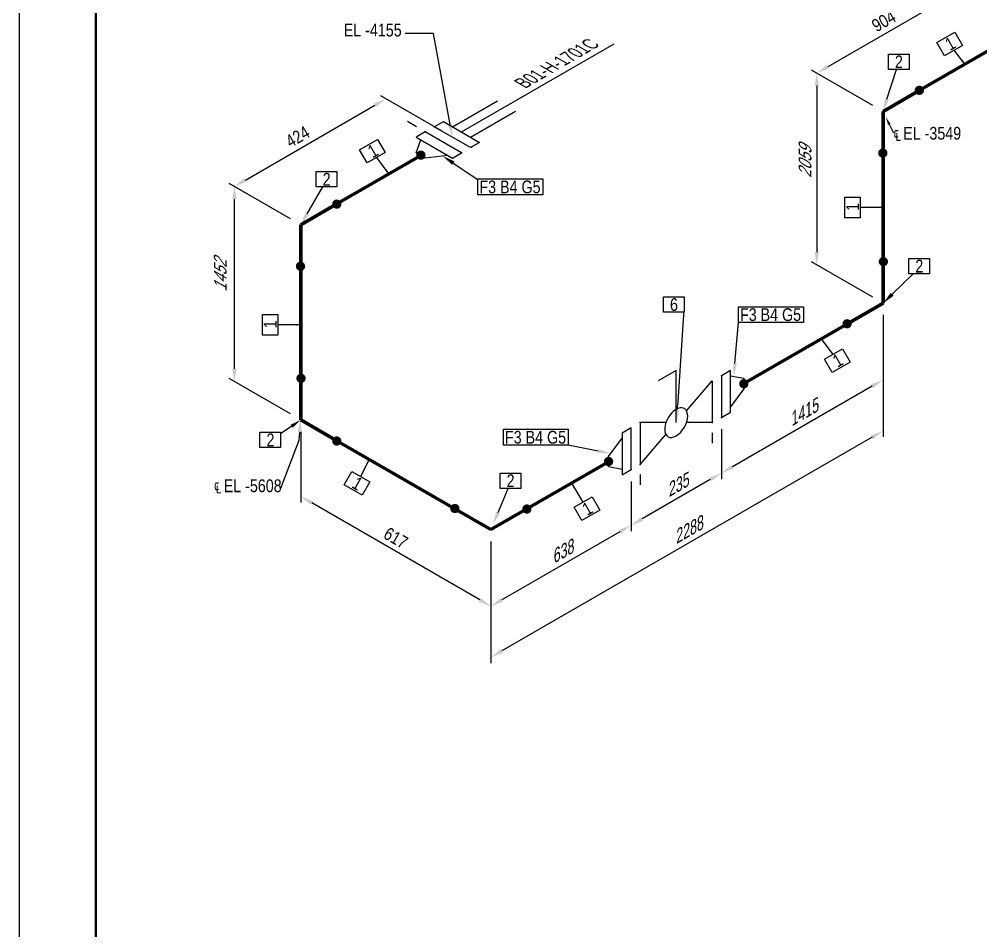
# Model space of a CAD drawing. Header units: millimetres. Extents: x 0 to 594, y 0 to 420.
# Drawn here: x 0 to 188.2, y 143.4 to 321.8 of the extents above; entities that cross this region are included whole.
import ezdxf
from ezdxf import colors
from ezdxf.entities.mleader import LeaderData, LeaderLine
from ezdxf.enums import TextEntityAlignment as Align
from ezdxf.math import Vec2, Vec3

# ---------------------------------------------------------------- set-up
doc = ezdxf.new("R2010")
doc.units = ezdxf.units.MM
doc.header["$LTSCALE"] = 0.25
doc.linetypes.add('DASHED2', pattern=[9.524999999999999, 6.35, -3.175])
for name, color, linetype in [('기기', 6, 'Continuous'), ('밸브', 4, 'Continuous'), ('연속', 7, 'DASHED2'), ('용접', 1, 'Continuous'), ('주석', 7, 'Continuous'), ('치수', 1, 'Continuous')]:
    doc.layers.add(name, color=color, linetype=linetype)
doc.layers.add('파이프', color=3, linetype='Continuous', lineweight=70)
doc.styles.add('AdskIsoAnnotation', font='arial.ttf', dxfattribs={"width": 0.8, "height": 1})
doc.styles.add('AdskIsoMetric', font='arial.ttf', dxfattribs={"width": 0.8, "height": 2.5})
doc.styles.add('AdskIsoMetric-30', font='arial.ttf', dxfattribs={"width": 0.8, "height": 2.5})
doc.styles.add('AdskIsoMetric30', font='arial.ttf', dxfattribs={"width": 0.8, "oblique": 30, "height": 2.5})
doc.styles.get("Standard").update_dxf_attribs({"font": 'arial.ttf'})
doc.dimstyles.new('AdskIsoMetric', dxfattribs={"dimtxt": 2.5, "dimasz": 2.5, "dimexe": 1, "dimexo": 2, "dimgap": 0.8, "dimtad": 1, "dimdec": 0, "dimrnd": 1, "dimzin": 0, "dimdsep": 46, "dimtxsty": 'AdskIsoMetric', "dimcen": 0, "dimclrt": 7, "dimadec": 0, "dimazin": 0, "dimtfac": 1, "dimtdec": 0, "dimtmove": 1, "dimatfit": 3, "dimfxl": 0, "dimfrac": 2, "dimtolj": 1, "dimtzin": 0, "dimarcsym": 0})

# ---------------------------------------------------------------- blocks, each defined once
blk = doc.blocks.new('끝 장비-2-IsoRight')
at = {"color": 0, "linetype": 'ByBlock', "lineweight": -2, "extrusion": (-0.7071067811865476, -0.408248290463863, 0.5773502691896257)}
for p, q in [((-0.08838834764831839, 0.1530931089239486), (-0.5303300858899107, 0.4082482904638631)), ((-0.08838834764831846, -0.05103103630798286), (-0.5303300858899107, 0.2041241452319316)), ((-0.08838834764831846, -0.1530931089239486), (-0.08838834764831842, 0.2551551815399143)), ((-0.08838834764831842, 0.2551551815399143), (2.081668171172169e-17, 0.2041241452319315)), ((2.081668171172169e-17, 0.2041241452319315), (-2.081668171172169e-17, -0.2041241452319315)), ((-2.081668171172169e-17, -0.2041241452319315), (-0.08838834764831846, -0.1530931089239486))]:
    blk.add_line(p, q, dxfattribs=at)
blk = doc.blocks.new('플랜지WN-2-IsoRight')
at = {"color": 0, "linetype": 'ByBlock', "lineweight": -2, "extrusion": (-0.7071067811865476, -0.408248290463863, 0.5773502691896257)}
for p, q in [((0.1104854345603982, 0.1403353498469528), (0.02209708691207962, 0.1913663861549358)), ((0.02209708691207962, 0.1913663861549358), (0.02209708691207957, -0.2168819043089272)), ((-0.1104854345603981, 0.1148198316929615), (0.02209708691207961, 0.1403353498469529)), ((-0.1104854345603981, 0.01275775907699575), (-0.1104854345603981, 0.1148198316929615)), ((0.110485434560398, -0.2679129406169101), (0.1104854345603982, 0.1403353498469528)), ((0.02209708691207957, -0.1658508680009443), (-0.1104854345603981, 0.01275775907699575)), ((0.02209708691207957, -0.2168819043089272), (0.110485434560398, -0.2679129406169101))]:
    blk.add_line(p, q, dxfattribs=at)
blk = doc.blocks.new('개스킷-2-IsoRight')
at = {"color": 0, "linetype": 'ByBlock', "lineweight": -2, "extrusion": (-1, 0, 0)}
for p in [(-0.05293575327064105, 0.2346866166324917), (0.04419417382415927, 0.17860862707794), (-0.04419417382415924, -0.17860862707794), (0.0441941738241592, -0.2296396633859229)]:
    blk.add_point(p, dxfattribs=at)
blk = doc.blocks.new('플랜지WN-1-IsoLeft')
at = {"color": 0, "linetype": 'ByBlock', "lineweight": -2, "extrusion": (0, 0.816496580927726, 0.5773502691896257)}
for p, q in [((0.1988737822087165, 0.08930431353897009), (-0.1546796083845573, -0.1148198316929615)), ((-0.1546796083845574, 0.03827327723098715), (-0.06629126073623892, 0.08930431353897006)), ((-0.1104854345603981, -0.08930431353897006), (-0.1546796083845574, 0.03827327723098715)), ((-0.06629126073623892, 0.08930431353897006), (0.1546796083845573, 0.06378879538497864)), ((-0.06629126073623881, -0.1658508680009444), (0.2872621298570351, 0.03827327723098715)), ((0.2872621298570351, 0.03827327723098715), (0.1988737822087165, 0.08930431353897009)), ((-0.1546796083845573, -0.1148198316929615), (-0.06629126073623881, -0.1658508680009444))]:
    blk.add_line(p, q, dxfattribs=at)
blk = doc.blocks.new('개스킷-1-IsoLeft')
at = {"color": 0, "linetype": 'ByBlock', "lineweight": -2}
for p in [(0.1238409420259958, 0.132624544016526), (0.2209708691207962, 0.07654655446197435), (-0.2209708691207961, -0.07654655446197436), (-0.1325825214724777, -0.1275775907699572)]:
    blk.add_point(p, dxfattribs=at)
blk = doc.blocks.new('볼 밸브-1-IsoLeft')
at = {"color": 0, "linetype": 'ByBlock', "lineweight": -2, "extrusion": (0, 0.816496580927726, 0.5773502691896257)}
for p, q in [((-0.5303300858810719, 0.1020620726129034), (-0.1767766952913329, 0.3061862178427942)), ((-0.1767766952913329, 0.3061862178427942), (-0.05025825371509063, 0.08718639772095713)), ((-0.1510584058491899, 0.02893471923406927), (-0.5303300858810719, 0.1020620726129034)), ((0.05025842006982772, -0.08718636576149677), (0.1767766952984044, -0.3061862178468769)), ((0.1125395395231741, -0.06497473343818108), (0.1125395395231741, -0.06497473343818108)), ((0.5303300858881435, -0.1020620726169861), (0.1509640131385629, -0.0290984687404005)), ((0.1767766952984044, -0.3061862178468769), (0.5303300858881435, -0.1020620726169861))]:
    blk.add_line(p, q, dxfattribs=at)
at = {"linetype": 'ByBlock'}
for centre, start_param, end_param in [((3.535680026323355e-12, -2.041429375449711e-12), 2.356194490192173, 5.497787143781965), ((3.535705015120946e-12, -2.041414948160695e-12), -0.7853981633976208, 2.356194490192173)]:
    blk.add_ellipse(centre, major_axis=(-0.1591549430918954, -9.505841766768172e-15), ratio=0.5773502691896257, start_param=start_param, end_param=end_param, dxfattribs=at)
blk = doc.blocks.new('Operator_Lever-1-IsoLeft')
at = {"color": 0, "linetype": 'ByBlock', "lineweight": -2, "extrusion": (0, 0.816496580927726, 0.5773502691896257)}
for p, q in [((0, 0), (-0.4419417382415922, -0.2551551815399145)), ((-0.4419417382415922, -0.2551551815399145), (-0.2651650429449552, -0.3572172541558802))]:
    blk.add_line(p, q, dxfattribs=at)
blk = doc.blocks.new('*D30')
at = {"layer": 'Defpoints', "color": 0}
for p in [(71.79270569284087, 306.2376616988927), (84.78308674966597, 298.7376616989941), (55.10595154343137, 281.6035596984476)]:
    blk.add_point(p, dxfattribs=at)
at = {"layer": '치수', "color": 0, "lineweight": -2}
for p, q in [((82.78308674966111, 299.8923622373553), (70.79270569283844, 306.8150119680733)), ((44.28063399605314, 290.3535596983709), (69.627642183394, 304.9876616988681)), ((53.10595154342649, 282.7582602368088), (41.11557048660381, 289.6809099675269))]:
    blk.add_line(p, q, dxfattribs=at)
at = {"layer": '치수', "color": 0}
for points in [[(69.41930885005657, 305.3485056171092), (69.83597551673144, 304.6268177806269), (71.79270569284087, 306.2376616988927)], [(44.0723006627157, 290.714403616612), (44.48896732939058, 289.9927157801297), (42.11557048660627, 289.1035596983463)]]:
    blk.add_solid(points, dxfattribs=at)
at = {"layer": '치수', "color": 7, "insert": (54.48918463152442, 298.8397522412256), "char_height": 2.5, "attachment_point": 5, "rotation": 30.00000000065157, "style": 'AdskIsoMetric-30'}
blk.add_mtext('\\A1;424', dxfattribs=at)
blk = doc.blocks.new('개스킷 해치 표식-2-IsoRight')
at = {"linetype": 'ByBlock', "lineweight": -2, "extrusion": (-0.7071067811865476, -0.408248290463863, 0.5773502691896257)}
blk.add_line((0, 0), (-2.081668171172169e-17, -0.1020620726159658), dxfattribs=at)
blk = doc.blocks.new('*D31')
at = {"layer": 'Defpoints', "color": 0}
for p in [(42.11557048706554, 289.1035596982894), (55.10595154343139, 281.6035596984477), (55.10595154389058, 243.401504273696)]:
    blk.add_point(p, dxfattribs=at)
at = {"layer": '치수', "color": 0, "lineweight": -2}
for p, q in [((53.10595154343139, 282.7582602368382), (41.11557048706554, 289.6809099674846)), ((42.11557048706555, 253.4015042738028), (42.11557048706554, 286.6035596982894)), ((53.10595154389058, 244.5562048120865), (41.11557048706555, 251.4788545429981))]:
    blk.add_line(p, q, dxfattribs=at)
at = {"layer": '치수', "color": 0}
for points in [[(41.69890382039888, 286.6035596982894), (42.5322371537322, 286.6035596982894), (42.11557048706554, 289.1035596982894)], [(41.69890382039888, 253.4015042738028), (42.53223715373221, 253.4015042738028), (42.11557048706555, 250.9015042738028)]]:
    blk.add_solid(points, dxfattribs=at)
at = {"layer": '치수', "color": 7, "insert": (39.36593983017697, 271.5900319857358), "char_height": 2.5, "attachment_point": 5, "rotation": 90, "style": 'AdskIsoMetric30'}
blk.add_mtext('\\A1;1452', dxfattribs=at)
blk = doc.blocks.new('*D32')
at = {"layer": 'Defpoints', "color": 0}
for p in [(55.10595154389054, 243.4015042736959), (55.10595154421083, 228.401504273696), (92.31456835388008, 221.9190993429001)]:
    blk.add_point(p, dxfattribs=at)
at = {"layer": '치수', "color": 0, "lineweight": -2}
for p, q in [((55.10595154393984, 241.0921031969257), (55.10595154423548, 227.2468037353109)), ((90.14950484472352, 208.1690993428729), (57.27101505368768, 227.1515042737233)), ((92.31456835392939, 219.60969826613), (92.31456835422503, 205.7643988045151))]:
    blk.add_line(p, q, dxfattribs=at)
at = {"layer": '치수', "color": 0}
for points in [[(57.47934838701646, 227.5123481919694), (57.0626817203589, 226.7906603554771), (55.10595154421083, 228.401504273696)], [(90.3578381780523, 208.529943261119), (89.94117151139474, 207.8082554246268), (92.31456835420038, 206.9190993429002)]]:
    blk.add_solid(points, dxfattribs=at)
at = {"layer": '치수', "color": 7, "insert": (73.71025994914972, 220.2771990763841), "char_height": 2.5, "attachment_point": 5, "rotation": 330.00000000072214, "style": 'AdskIsoMetric-30'}
blk.add_mtext('\\A1;617', dxfattribs=at)
blk = doc.blocks.new('*D33')
at = {"layer": 'Defpoints', "color": 0}
for p in [(169.0844736841284, 266.2422248528821), (137.4293338112736, 243.8836384210027), (137.4293338115067, 232.9661213252197)]:
    blk.add_point(p, dxfattribs=at)
at = {"layer": '치수', "color": 0, "lineweight": -2}
for p, q in [((169.0844736841777, 263.9328237761273), (169.0844736844733, 250.0875243145047)), ((166.9194101750108, 249.9922248528419), (139.5943973209446, 234.2161213252599)), ((137.4293338113229, 241.5742373442479), (137.4293338115313, 231.8114207868422))]:
    blk.add_line(p, q, dxfattribs=at)
at = {"layer": '치수', "color": 0}
for points in [[(166.7110768416707, 250.3530687710816), (167.1277435083508, 249.6313809346022), (169.0844736844487, 251.2422248528821)], [(139.3860639876045, 234.5769652434995), (139.8027306542846, 233.8552774070203), (137.4293338115067, 232.9661213252197)]]:
    blk.add_solid(points, dxfattribs=at)
at = {"layer": '치수', "color": 7, "insert": (153.2569037479218, 244.7210703571316), "char_height": 2.5, "attachment_point": 5, "rotation": 30.00000000106451, "style": 'AdskIsoMetric30'}
blk.add_mtext('\\A1;1415', dxfattribs=at)
blk = doc.blocks.new('*D34')
at = {"layer": 'Defpoints', "color": 0}
for p in [(137.4293338112736, 243.8836384209774), (119.7516642818247, 233.6774311593014), (119.7516642821424, 222.7599140633594)]:
    blk.add_point(p, dxfattribs=at)
at = {"layer": '치수', "color": 0, "lineweight": -2}
for p, q in [((137.4293338113408, 241.574237344233), (137.4293338116249, 231.8114207868963)), ((135.2642703021534, 231.7161213252284), (121.9167277915803, 224.0099140633995)), ((119.7516642818919, 231.368030082557), (119.751664282176, 221.6052135249872))]:
    blk.add_line(p, q, dxfattribs=at)
at = {"layer": '치수', "color": 0}
for points in [[(135.0559369688133, 232.0769652434681), (135.4726036354934, 231.3552774069888), (137.4293338115913, 232.9661213252685)], [(121.7083944582403, 224.3707579816391), (122.1250611249203, 223.6490701451598), (119.7516642821424, 222.7599140633594)]]:
    blk.add_solid(points, dxfattribs=at)
at = {"layer": '치수', "color": 7, "insert": (128.5904990467907, 230.4799149623944), "char_height": 2.5, "attachment_point": 5, "rotation": 30.000000001061355, "style": 'AdskIsoMetric30'}
blk.add_mtext('\\A1;235', dxfattribs=at)
blk = doc.blocks.new('개스킷 해치 표식-1-IsoLeft')
at = {"linetype": 'ByBlock', "lineweight": -2, "extrusion": (0, 0.816496580927726, 0.5773502691896257)}
blk.add_line((0, 0), (-0.08838834764831846, -0.05103103630798289), dxfattribs=at)
blk = doc.blocks.new('*D35')
at = {"layer": 'Defpoints', "color": 0}
for p in [(119.7516642818247, 233.6774311592761), (92.3145683538801, 221.9190993429002), (92.314568354389, 206.9190993430091)]:
    blk.add_point(p, dxfattribs=at)
at = {"layer": '치수', "color": 0, "lineweight": -2}
for p, q in [((119.7516642819031, 231.368030082538), (119.7516642822343, 221.6052135250208)), ((117.5866007727573, 221.5099140633495), (94.47963186382685, 208.1690993430494)), ((92.31456835395846, 219.6096982661622), (92.3145683544282, 205.7643988046401))]:
    blk.add_line(p, q, dxfattribs=at)
at = {"layer": '치수', "color": 0}
for points in [[(117.3782674394172, 221.8707579815892), (117.7949341060973, 221.1490701451099), (119.7516642821951, 222.7599140633898)], [(94.27129853048682, 208.529943261289), (94.68796519716689, 207.8082554248098), (92.314568354389, 206.9190993430091)]]:
    blk.add_solid(points, dxfattribs=at)
at = {"layer": '치수', "color": 7, "insert": (106.0331163182032, 217.4573885385933), "char_height": 2.5, "attachment_point": 5, "rotation": 30.000000001065324, "style": 'AdskIsoMetric30'}
blk.add_mtext('\\A1;638', dxfattribs=at)
blk = doc.blocks.new('*D36')
at = {"layer": 'Defpoints', "color": 0}
for p in [(169.0844736841284, 266.2422248528821), (92.31456835388006, 221.9190993429002), (92.31456835441386, 196.9190993428992)]:
    blk.add_point(p, dxfattribs=at)
at = {"layer": '치수', "color": 0, "lineweight": -2}
for p, q in [((169.0844736841777, 263.9328237761273), (169.0844736846869, 240.0875243145039)), ((166.9194101752243, 239.992224852841), (94.47963186385175, 198.1690993429394)), ((92.3145683539294, 219.6096982661454), (92.3145683544385, 195.7643988045218))]:
    blk.add_line(p, q, dxfattribs=at)
at = {"layer": '치수', "color": 0}
for points in [[(166.7110768418843, 240.3530687710807), (167.1277435085644, 239.6313809346014), (169.0844736846622, 241.2422248528812)], [(94.27129853051173, 198.5299432611791), (94.6879651971918, 197.8082554246998), (92.31456835441386, 196.9190993428992)]]:
    blk.add_solid(points, dxfattribs=at)
at = {"layer": '치수', "color": 7, "insert": (130.6995210194821, 221.6985439332841), "char_height": 2.5, "attachment_point": 5, "rotation": 30.0000000010641, "style": 'AdskIsoMetric30'}
blk.add_mtext('\\A1;2288', dxfattribs=at)
blk = doc.blocks.new('*D37')
at = {"layer": 'Defpoints', "color": 0}
for p in [(169.084473684059, 303.7655723258273), (156.0940926272971, 273.7422248529636), (169.0844736841285, 266.2422248528823)]:
    blk.add_point(p, dxfattribs=at)
at = {"layer": '치수', "color": 0, "lineweight": -2}
for p, q in [((167.084473684059, 304.9202728642133), (155.0940926272971, 311.8429225950616)), ((156.0940926272971, 308.7655723258686), (156.0940926272971, 276.2422248529636)), ((167.0844736841285, 267.3969253912683), (155.0940926272971, 274.3195751221567))]:
    blk.add_line(p, q, dxfattribs=at)
at = {"layer": '치수', "color": 0}
for points in [[(155.6774259606304, 308.7655723258686), (156.5107592939638, 308.7655723258686), (156.0940926272971, 311.2655723258686)], [(155.6774259606304, 276.2422248529636), (156.5107592939638, 276.2422248529636), (156.0940926272971, 273.7422248529636)]]:
    blk.add_solid(points, dxfattribs=at)
at = {"layer": '치수', "color": 7, "insert": (153.8277931140322, 293.8123472234337), "char_height": 2.5, "attachment_point": 5, "rotation": 90, "style": 'AdskIsoMetric30'}
blk.add_mtext('\\A1;2059', dxfattribs=at)
blk = doc.blocks.new('*D38')
at = {"layer": 'Defpoints', "color": 0}
for p in [(199.8702802841906, 321.5397660537012), (156.0940926272969, 311.2655723258364), (169.0844736840589, 303.7655723258272)]:
    blk.add_point(p, dxfattribs=at)
at = {"layer": '치수', "color": 0, "lineweight": -2}
for p, q in [((197.8702802841941, 322.6944665920802), (185.8798992274303, 329.6171163229)), ((184.7148357179695, 327.7897660537068), (158.259156136756, 312.51557232584)), ((167.0844736840624, 304.9202728642063), (155.0940926272987, 311.8429225950259))]:
    blk.add_line(p, q, dxfattribs=at)
at = {"layer": '치수', "color": 0}
for points in [[(184.5065023846356, 328.15060997195), (184.9231690513034, 327.4289221354637), (186.8798992274285, 329.0397660537104)], [(158.050822803422, 312.8764162440832), (158.4674894700899, 312.1547284075968), (156.0940926272969, 311.2655723258364)]]:
    blk.add_solid(points, dxfattribs=at)
at = {"layer": '치수', "color": 7, "insert": (169.220696414107, 321.4611178238181), "char_height": 2.5, "attachment_point": 5, "rotation": 30.00000000009533, "style": 'AdskIsoMetric-30'}
blk.add_mtext('\\A1;904', dxfattribs=at)
blk = doc.blocks.new('엘보우-1-Iso2DSkew90')
at = {"color": 0, "linetype": 'ByBlock', "lineweight": -2, "extrusion": (1.311944136997119e-11, -0.8164965809284687, -0.5773502691885756)}
for p, q in [((-7.071067040381221e-05, 4.082482458942674e-05), (-7.071067811878334, 4.082482904548035)), ((7.071067811865476, 4.08248290470695), (7.071067040211358e-05, 4.082482459192236e-05)), ((-7.071067040564627e-05, 4.082482459040746e-05), (-7.071067040564627e-05, 4.082482459040746e-05))]:
    blk.add_line(p, q, dxfattribs=at)
blk = doc.blocks.new('엘보우-2-Iso2DSkew90')
at = {"color": 0, "linetype": 'ByBlock', "lineweight": -2, "extrusion": (0.7071067811834606, 0.4082482904714375, -0.5773502691880504)}
for p, q in [((-1.840141808460288e-15, 8.164965512411863e-05), (-2.700684120782171e-11, 8.16496580923493)), ((-1.875459694229004e-15, 8.164965512572537e-05), (-1.875459694229004e-15, 8.164965512572537e-05)), ((7.071067811896345, -4.082482904620807), (7.071067554761525e-05, -4.08248275616395e-05))]:
    blk.add_line(p, q, dxfattribs=at)
blk = doc.blocks.new('엘보우-1-Iso2DSkew0')
at = {"color": 0, "linetype": 'ByBlock', "lineweight": -2, "extrusion": (-0.7071067811891201, 0.4082482904564371, -0.5773502691917262)}
for p, q in [((7.07106845507445e-05, 4.082483276282245e-05), (7.071067811839752, 4.082482904729221)), ((7.071068455251087e-05, 4.082483276386102e-05), (7.071068455251087e-05, 4.082483276386102e-05)), ((9.903811104550186e-11, -8.164965809279488), (9.903814151158291e-16, -8.164966552022941e-05))]:
    blk.add_line(p, q, dxfattribs=at)
blk = doc.blocks.new('엘보우-1-Iso2DSkew180')
at = {"color": 0, "linetype": 'ByBlock', "lineweight": -2, "extrusion": (-0.7071067811888627, 0.4082482904613382, -0.5773502691885755)}
for p, q in [((-1.672395555374351e-11, 8.164965809279487), (-1.672415732376781e-16, 8.164965215579863e-05)), ((-7.071067297683369e-05, -4.082482608033977e-05), (-7.071067811842325, -4.082482904702493)), ((-7.07106729787963e-05, -4.08248260814955e-05), (-7.07106729787963e-05, -4.08248260814955e-05))]:
    blk.add_line(p, q, dxfattribs=at)
blk = doc.blocks.new('엘보우-3-Iso2DSkew90')
at = {"color": 0, "linetype": 'ByBlock', "lineweight": -2, "extrusion": (0.707106781187062, -0.4082482904626749, 0.5773502691898358)}
for p, q in [((7.071067811860331, 4.0824829046416), (7.07106781198516e-05, 4.082482904713669e-05)), ((-1.505723036488923e-15, -8.164965809517244e-05), (6.435296739937257e-12, -8.164965809282457)), ((-1.492929450853595e-15, -8.164965809697804e-05), (-1.492929450853595e-15, -8.164965809697804e-05))]:
    blk.add_line(p, q, dxfattribs=at)
blk = doc.blocks.new('Buttweld')
at = {"lineweight": -2}
blk.add_hatch(color=0, dxfattribs=at).paths.add_polyline_path([(0.04399514976077742, -0.002606086945810659), (0.04330731180660574, 0.005255936846196026), (0.04126469755226539, 0.01287907702365859), (0.03792937079826185, 0.02003170832977988), (0.03340267376025871, 0.0264965016817295), (0.02782214783713649, 0.03207702760485173), (0.02135735448518687, 0.03660372464285486), (0.01420472317906558, 0.03993905139685841), (0.006581583001603011, 0.04198166565119876), (-0.001280440790403681, 0.04266950360537045), (-0.009142464582410366, 0.04198166565119876), (-0.01676560475987293, 0.03993905139685841), (-0.02391823606599422, 0.03660372464285487), (-0.03038302941794385, 0.03207702760485173), (-0.03596355534106607, 0.02649650168172951), (-0.04049025237906921, 0.02003170832977988), (-0.04382557913307276, 0.0128790770236586), (-0.0458681933874131, 0.005255936846196026), (-0.04655603134158478, -0.002606086945810653), (-0.0458681933874131, -0.01046811073781733), (-0.04382557913307276, -0.01809125091527991), (-0.04049025237906921, -0.02524388222140119), (-0.03596355534106607, -0.03170867557335082), (-0.03038302941794385, -0.03728920149647304), (-0.02391823606599425, -0.04181589853447618), (-0.01676560475987292, -0.04515122528847974), (-0.009142464582410366, -0.04719383954282007), (-0.001280440790403688, -0.04788167749699176), (0.006581583001602991, -0.04719383954282008), (0.01420472317906554, -0.04515122528847974), (0.02135735448518687, -0.04181589853447618), (0.02782214783713648, -0.03728920149647305), (0.0334026737602587, -0.03170867557335083), (0.03792937079826184, -0.02524388222140123), (0.04126469755226539, -0.0180912509152799), (0.04330731180660574, -0.01046811073781735)], is_closed=False, flags=0)
blk = doc.blocks.new('AnnoRect')
at = {"color": 0, "linetype": 'ByBlock', "lineweight": -2}
blk.add_wipeout([(-0.8095147142857141, -0.5999939999999999), (-0.8095147142857141, 0.5999939999999997), (0.8095147142857136, 0.5999939999999997), (0.8095147142857136, -0.5999939999999997)], dxfattribs=at)
blk.add_lwpolyline([(-0.8095147142857141, -0.5999939999999999), (-0.8095147142857141, 0.5999940000000001), (0.8095147142857141, 0.5999940000000004), (0.8095147142857141, -0.5999939999999997)], close=True, dxfattribs=at)
at = {"color": 0, "linetype": 'ByBlock', "lineweight": -2, "style": 'AdskIsoAnnotation', "width": 0.8}
blk.add_attdef('XX', text='', height=1, dxfattribs=at).set_placement((0, 0), align=Align.MIDDLE_CENTER)

msp = doc.modelspace()

# ---------------------------------------------------------------- linework, layer by layer
at = {"layer": '치수'}
msp.add_line((86.55085370262444, 299.7582824251675), (116.4559158467387, 317.0239781042043), dxfattribs=at)
at = {"layer": '파이프'}
for points in [[(192.7992124723364, 317.4572831490514), (176.1555414959217, 307.8480552304809)], [(169.0844736840732, 295.6006065165493), (169.0844736841114, 274.407190662163)], [(62.1770193552634, 285.6860426031726), (78.59590241431171, 295.1654891573562)], [(55.10595154379145, 251.5664700829766), (55.10595154353133, 273.4385938891701)], [(162.0134058722811, 262.159741948175), (141.848751193556, 250.5176731410738)], [(85.24350054197522, 226.0015822474415), (62.17701935579454, 239.3190213691541)], [(115.332246899286, 235.2083622485134), (99.38563616570492, 226.0015822476034)]]:
    msp.add_lwpolyline(points, dxfattribs=at)

# ---------------------------------------------------------------- block references
at = {"layer": '밸브', "xscale": 20, "yscale": 20, "zscale": 20}
for name, p, rotation in [('개스킷-2-IsoRight', (83.89920327318539, 298.2273513359009), 240.0000000005415), ('플랜지WN-2-IsoRight', (80.80561110550968, 296.4412650650829), 60.00000000041879), ('볼 밸브-1-IsoLeft', (128.5904990464186, 242.8630176947925), 240.0000000001444), ('Operator_Lever-1-IsoLeft', (128.5904990464186, 242.8630176947925), 240.0000000001444), ('개스킷-1-IsoLeft', (136.5454503346721, 247.4558109625451), 60.00000000007219), ('플랜지WN-1-IsoLeft', (139.6390425023529, 249.2418972333557), 240.0000000001733), ('개스킷-1-IsoLeft', (120.6355477581664, 238.2702244270421), 60.0000000001444), ('플랜지WN-1-IsoLeft', (117.5419555904855, 236.4841381562345), 60.00000000011553)]:
    msp.add_blockref(name, p, dxfattribs=dict(at, rotation=rotation))
at = {"layer": '연속', "xscale": 20, "yscale": 20, "zscale": 20, "rotation": 240.0000000004452}
msp.add_blockref('끝 장비-2-IsoRight', (84.783086749666, 298.7376616989941), dxfattribs=at)
at = {"layer": '용접', "xscale": 20, "yscale": 20, "zscale": 20}
for p, rotation in [((176.1555414959231, 307.8480552304799), 180), ((78.5959024143107, 295.1654891573559), 180), ((169.0844736840744, 295.6006065165499), 270.0000000001947), ((169.0844736841117, 274.4071906621616), 90.00000000019476), ((55.10595154352912, 273.4385938891688), 269.9999999965721), ((162.0134058722822, 262.1597419481759), 180), ((55.10595154379151, 251.566470082974), 90), ((115.3322468992827, 235.2083622485112), 180), ((85.2435005419773, 226.0015822474415), 180)]:
    msp.add_blockref('Buttweld', p, dxfattribs=dict(at, rotation=rotation))
for p in [(62.17701935526597, 285.6860426031724), (141.8487511935557, 250.5176731410731), (62.17701935579589, 239.3190213691531), (99.3856361657044, 226.0015822476041)]:
    msp.add_blockref('Buttweld', p, dxfattribs=at)
at = {"layer": '치수', "xscale": 20, "yscale": 20, "zscale": 20}
for name, p, rotation in [('개스킷 해치 표식-2-IsoRight', (77.7477350831814, 300.7582824250876), 240.0000000004452), ('개스킷 해치 표식-1-IsoLeft', (135.6615668583406, 240.8630176948178), 60.00000000033936), ('개스킷 해치 표식-1-IsoLeft', (121.5194312347975, 232.6980518854916), 60.00000000033936)]:
    msp.add_blockref(name, p, dxfattribs=dict(at, rotation=rotation))
at = {"layer": '파이프'}
for name, p in [('엘보우-3-Iso2DSkew90', (169.0844736840589, 303.7655723258272)), ('엘보우-1-Iso2DSkew0', (55.10595154343136, 281.6035596984476)), ('엘보우-1-Iso2DSkew180', (169.0844736841271, 266.2422248528829)), ('엘보우-2-Iso2DSkew90', (55.10595154389055, 243.4015042736959)), ('엘보우-1-Iso2DSkew90', (92.31456835388008, 221.9190993429002))]:
    msp.add_blockref(name, p, dxfattribs=at)

# ---------------------------------------------------------------- texts
at = {"layer": '기기', "style": 'AdskIsoMetric-30', "oblique": 330.0000000002045, "width": 0.8}
msp.add_text('B01-H-1701C', height=2.5, rotation=30.00000000065165, dxfattribs=at).set_placement((99.05667904327211, 308.2001485034445))
at = {"layer": '주석', "style": 'AdskIsoAnnotation', "width": 0.8}
msp.add_text('EL -4155', height=2.5, dxfattribs=at).set_placement((63.51166662069573, 318.4483027165941))
at = {"layer": '주석', "char_height": 2.5, "attachment_point": 7, "style": 'AdskIsoAnnotation'}
for s, insert in [('{\\Q0;℄ EL -3549}', (171.1161779956268, 298.0000000000015)), ('{\\Q0;℄ EL -5608}', (38.1161779956275, 228.9999999999978))]:
    msp.add_mtext(s, dxfattribs=dict(at, insert=insert))

# ---------------------------------------------------------------- dimensions: what is measured, and where the dimension line sits
at = {"layer": '치수'}
for base, p1, p2, angle, text, override, picture, middle in [((156.0940926272969, 311.2655723258364), (199.8702802841905, 321.5397660537012), (169.0844736840589, 303.7655723258272), 210.0000000000953, '904', {"dimtad": 0, "dimlfac": 25.4343379464997, "dimtxsty": 'AdskIsoMetric-30', "dimse1": 0, "dimse2": 0, "dimsd1": 0, "dimsd2": 0, "dimtmove": 1}, '*D38', (169.220696414107, 321.4611178238181)), ((156.0940926272971, 273.7422248529636), (169.0844736840589, 303.7655723258272), (169.0844736841284, 266.2422248528821), 270.0000000001061, '2059', {"dimtad": 0, "dimlfac": 54.87108263687122, "dimtxsty": 'AdskIsoMetric30', "dimse1": 0, "dimse2": 0, "dimsd1": 0, "dimsd2": 0, "dimtmove": 1}, '*D37', (153.8277931140322, 293.8123472234337)), ((71.79270569284087, 306.2376616988927), (55.10595154343136, 281.6035596984476), (84.783086749666, 298.7376616989941), 30.00000000065158, '424', {"dimtad": 0, "dimlfac": 12.36583919002099, "dimtxsty": 'AdskIsoMetric-30', "dimse1": 0, "dimse2": 0, "dimsd1": 0, "dimsd2": 0, "dimtmove": 1}, '*D30', (54.48918463152442, 298.8397522412256)), ((42.11557048706554, 289.1035596982894), (55.10595154389055, 243.4015042736959), (55.10595154343136, 281.6035596984476), 90.00000000068869, '1452', {"dimtad": 0, "dimlfac": 38.01889672823649, "dimtxsty": 'AdskIsoMetric30', "dimse1": 0, "dimse2": 0, "dimsd1": 0, "dimsd2": 0, "dimtmove": 1}, '*D31', (39.36593983017697, 271.5900319857358)), ((92.31456835441386, 196.9190993428992), (169.0844736841284, 266.2422248528821), (92.31456835388008, 221.9190993429002), 210.0000000010641, '2288', {"dimtad": 0, "dimlfac": 25.8132202292263, "dimtxsty": 'AdskIsoMetric30', "dimse1": 0, "dimse2": 0, "dimsd1": 0, "dimsd2": 0, "dimtmove": 1}, '*D36', (130.6995210194821, 221.6985439332841)), ((137.4293338115067, 232.9661213252197), (169.0844736841284, 266.2422248528821), (137.4293338112736, 243.8836384210026), 210.0000000010645, '1415', {"dimtad": 0, "dimlfac": 36.67303531507127, "dimtxsty": 'AdskIsoMetric30', "dimse1": 0, "dimse2": 0, "dimsd1": 0, "dimsd2": 0, "dimtmove": 1}, '*D33', (153.2569037479218, 244.7210703571316)), ((55.10595154421083, 228.401504273696), (92.31456835388008, 221.9190993429002), (55.10595154389055, 243.4015042736959), 150.0000000007221, '617', {"dimtad": 0, "dimlfac": 14.3534278860578, "dimtxsty": 'AdskIsoMetric-30', "dimse1": 0, "dimse2": 0, "dimsd1": 0, "dimsd2": 0, "dimtmove": 1}, '*D32', (73.71025994914972, 220.2771990763841)), ((119.7516642821424, 222.7599140633594), (137.4293338112736, 243.8836384209774), (119.7516642818247, 233.6774311593014), 210.0000000010614, '235', {"dimtad": 0, "dimlfac": 11.51015230142087, "dimtxsty": 'AdskIsoMetric30', "dimse1": 0, "dimse2": 0, "dimsd1": 0, "dimsd2": 0, "dimtmove": 1}, '*D34', (128.5904990467907, 230.4799149623944)), ((92.314568354389, 206.9190993430091), (119.7516642818247, 233.6774311592761), (92.31456835388008, 221.9190993429002), 210.0000000010653, '638', {"dimtad": 0, "dimlfac": 21.52321016387286, "dimtxsty": 'AdskIsoMetric30', "dimse1": 0, "dimse2": 0, "dimsd1": 0, "dimsd2": 0, "dimtmove": 1}, '*D35', (106.0331163182032, 217.4573885385933))]:
    dim = msp.add_linear_dim(base=base, p1=p1, p2=p2, angle=angle, text=text, dimstyle='AdskIsoMetric', override=override, dxfattribs=at)
    dim.commit()
    dim.dimension.update_dxf_attribs({"geometry": picture, "text_midpoint": middle, "dimtype": 160})

# ---------------------------------------------------------------- leaders
at = {"layer": '주석'}
ml = msp.add_multileader_mtext('Standard', dxfattribs=at)
ml.set_content('')
ml.set_leader_properties()
ml.build(insert=Vec2(0, 0))
ml.multileader.update_dxf_attribs({"dogleg_length": 5.58889686712064, "arrow_head_size": 2.5})
ctx = ml.context
ctx.base_point, ctx.arrow_head_size, ctx.plane_origin = Vec3(75.52728112850642, 318.9999999999981), 2.5, Vec3(4.116177995626913, 0)
notes = []
notes.append((ctx, [(0, (1, 1, 0), (81.11617799562705, 318.9999999999981), (-1, 0), 5.58889686712064, [(0, [(84.78308674966729, 298.7376616989933)], 0, [])])]))
ctx.mtext, ml.multileader.dxf.content_type = None, 0
ml = msp.add_multileader_mtext('Standard', dxfattribs=at)
ml.set_content('')
ml.set_leader_properties()
ml.build(insert=Vec2(0, 0))
ml.multileader.update_dxf_attribs({"dogleg_length": 0, "arrow_head_size": 0})
ctx = ml.context
ctx.base_point, ctx.arrow_head_size, ctx.plane_origin = Vec3(183.0232660913135, 315.7916740691647), 0, Vec3(4.116177995626913, 0)
notes.append((ctx, [(0, (1, 1, 0), (183.0232660913135, 315.7916740691647), (-1, 0), 0, [(0, [(185.1068763953407, 313.016110844286)], 0, [])])]))
ctx.mtext, ml.multileader.dxf.content_type = None, 0
ml = msp.add_multileader_mtext('Standard', dxfattribs=at)
ml.set_content('')
ml.set_leader_properties()
ml.build(insert=Vec2(0, 0))
ml.multileader.update_dxf_attribs({"dogleg_length": 0, "arrow_head_size": 2.5})
ctx = ml.context
ctx.base_point, ctx.arrow_head_size, ctx.plane_origin = Vec3(171.7161779956264, 312.0000000000007), 2.5, Vec3(4.116177995626913, 0)
notes.append((ctx, [(0, (1, 1, 0), (171.7161779956264, 312.0000000000007), (-1, 0), 0, [(0, [(169.0844736840602, 303.7655723258265)], 0, [])])]))
ctx.mtext, ml.multileader.dxf.content_type = None, 0
ml = msp.add_multileader_mtext('Standard', dxfattribs=at)
ml.set_content('')
ml.set_leader_properties()
ml.build(insert=Vec2(0, 0))
ml.multileader.update_dxf_attribs({"dogleg_length": 0, "arrow_head_size": 1.548387042318336})
ctx = ml.context
ctx.base_point, ctx.arrow_head_size, ctx.plane_origin = Vec3(171.1161779956268, 299.5545702740801), 1.548387042318336, Vec3(4.116177995626913, 0)
notes.append((ctx, [(0, (1, 1, 0), (171.1161779956268, 299.5545702740801), (-1, 0), 0, [(0, [(169.62097948756, 302.6535861837257)], 0, [])])]))
ctx.mtext, ml.multileader.dxf.content_type = None, 0
ml = msp.add_multileader_mtext('Standard', dxfattribs=at)
ml.set_content('')
ml.set_leader_properties()
ml.build(insert=Vec2(0, 0))
ml.multileader.update_dxf_attribs({"dogleg_length": 0, "arrow_head_size": 0})
ctx = ml.context
ctx.base_point, ctx.arrow_head_size, ctx.plane_origin = Vec3(70.00839586720315, 294.783088741272), 0, Vec3(4.116177995626913, 0)
notes.append((ctx, [(0, (1, 1, 0), (70.00839586720315, 294.783088741272), (-1, 0), 0, [(0, [(72.3654120875074, 291.568313889896)], 0, [])])]))
ctx.mtext, ml.multileader.dxf.content_type = None, 0
ml = msp.add_multileader_mtext('Standard', dxfattribs=at)
ml.set_content('')
ml.set_leader_properties()
ml.build(insert=Vec2(0, 0))
ml.multileader.update_dxf_attribs({"dogleg_length": 0, "arrow_head_size": 2.5})
ctx = ml.context
ctx.base_point, ctx.arrow_head_size, ctx.plane_origin = Vec3(89.7573054936489, 290.447832711463), 2.5, Vec3(4.116177995626913, 0)
notes.append((ctx, [(0, (1, 1, 0), (89.7573054936489, 290.447832711463), (-1, 0), 0, [(0, [(82.88585572340003, 295.0484778612611)], 0, [])])]))
ctx.mtext, ml.multileader.dxf.content_type = None, 0
ml = msp.add_multileader_mtext('Standard', dxfattribs=at)
ml.set_content('')
ml.set_leader_properties()
ml.build(insert=Vec2(0, 0))
ml.multileader.update_dxf_attribs({"dogleg_length": 0, "arrow_head_size": 2.5})
ctx = ml.context
ctx.base_point, ctx.arrow_head_size, ctx.plane_origin = Vec3(59.44951132896058, 288.9999999999983), 2.5, Vec3(4.116177995626913, 0)
notes.append((ctx, [(0, (1, 1, 0), (59.44951132896058, 288.9999999999983), (-1, 0), 0, [(0, [(55.10595154343136, 281.6035596984476)], 0, [])])]))
ctx.mtext, ml.multileader.dxf.content_type = None, 0
ml = msp.add_multileader_mtext('Standard', dxfattribs=at)
ml.set_content('')
ml.set_leader_properties()
ml.build(insert=Vec2(0, 0))
ml.multileader.update_dxf_attribs({"dogleg_length": 0, "arrow_head_size": 0})
ctx = ml.context
ctx.base_point, ctx.arrow_head_size, ctx.plane_origin = Vec3(164.6161629956269, 285.0000000000007), 0, Vec3(4.116177995626913, 0)
notes.append((ctx, [(0, (1, 1, 0), (164.6161629956269, 285.0000000000007), (-1, 0), 0, [(0, [(169.0844736840937, 285.0000000000022)], 0, [])])]))
ctx.mtext, ml.multileader.dxf.content_type = None, 0
ml = msp.add_multileader_mtext('Standard', dxfattribs=at)
ml.set_content('')
ml.set_leader_properties()
ml.build(insert=Vec2(0, 0))
ml.multileader.update_dxf_attribs({"dogleg_length": 0, "arrow_head_size": 2.5})
ctx = ml.context
ctx.base_point, ctx.arrow_head_size, ctx.plane_origin = Vec3(174.9733208527707, 271.9999999999985), 2.5, Vec3(4.116177995626913, 0)
notes.append((ctx, [(0, (1, 1, 0), (174.9733208527707, 271.9999999999985), (-1, 0), 0, [(0, [(169.0844736841284, 266.2422248528807)], 0, [])])]))
ctx.mtext, ml.multileader.dxf.content_type = None, 0
ml = msp.add_multileader_mtext('Standard', dxfattribs=at)
ml.set_content('')
ml.set_leader_properties()
ml.build(insert=Vec2(0, 0))
ml.multileader.update_dxf_attribs({"dogleg_length": 0, "arrow_head_size": 2.5})
ctx = ml.context
ctx.base_point, ctx.arrow_head_size, ctx.plane_origin = Vec3(130.1637515670553, 265), 2.5, Vec3(4.116177995626913, 0)
notes.append((ctx, [(1, (1, 1, 0), (130.1637515670553, 265), (1, 0), 0, [(0, [(128.5904990464186, 242.8630176947925), (128.946310876144, 246.9299655194827)], 0, [])])]))
ctx.mtext, ml.multileader.dxf.content_type = None, 0
ml = msp.add_multileader_mtext('Standard', dxfattribs=at)
ml.set_content('')
ml.set_leader_properties()
ml.build(insert=Vec2(0, 0))
ml.multileader.update_dxf_attribs({"dogleg_length": 0, "arrow_head_size": 0})
ctx = ml.context
ctx.base_point, ctx.arrow_head_size, ctx.plane_origin = Vec3(50.61616299562695, 262.0000000000042), 0, Vec3(4.116177995626913, 0)
notes.append((ctx, [(0, (1, 1, 0), (50.61616299562695, 262.0000000000042), (-1, 0), 0, [(0, [(55.10595154366675, 262.0000000000109)], 0, [])])]))
ctx.mtext, ml.multileader.dxf.content_type = None, 0
ml = msp.add_multileader_mtext('Standard', dxfattribs=at)
ml.set_content('')
ml.set_leader_properties()
ml.build(insert=Vec2(0, 0))
ml.multileader.update_dxf_attribs({"dogleg_length": 0, "arrow_head_size": 2.5})
ctx = ml.context
ctx.base_point, ctx.arrow_head_size, ctx.plane_origin = Vec3(140.7573054936508, 262.4478327114575), 2.5, Vec3(4.116177995626913, 0)
notes.append((ctx, [(0, (1, 1, 0), (140.7573054936508, 262.4478327114575), (-1, 0), 0, [(0, [(139.865813489273, 251.9199104063408)], 0, [])])]))
ctx.mtext, ml.multileader.dxf.content_type = None, 0
ml = msp.add_multileader_mtext('Standard', dxfattribs=at)
ml.set_content('')
ml.set_leader_properties()
ml.build(insert=Vec2(0, 0))
ml.multileader.update_dxf_attribs({"dogleg_length": 0, "arrow_head_size": 0})
ctx = ml.context
ctx.base_point, ctx.arrow_head_size, ctx.plane_origin = Vec3(159.2182551546707, 256.2136174931194), 0, Vec3(4.116177995626913, 0)
notes.append((ctx, [(0, (1, 1, 0), (159.2182551546707, 256.2136174931194), (-1, 0), 0, [(0, [(156.9722765665499, 259.2492445864367)], 0, [])])]))
ctx.mtext, ml.multileader.dxf.content_type = None, 0
ml = msp.add_multileader_mtext('Standard', dxfattribs=at)
ml.set_content('')
ml.set_leader_properties()
ml.build(insert=Vec2(0, 0))
ml.multileader.update_dxf_attribs({"dogleg_length": 0, "arrow_head_size": 2.5})
ctx = ml.context
ctx.base_point, ctx.arrow_head_size, ctx.plane_origin = Vec3(51.11617799562842, 230), 2.5, Vec3(4.116177995626913, 0)
notes.append((ctx, [(0, (1, 1, 0), (51.11617799562842, 230), (-1, 0), 0, [(0, [(55.10595154389055, 243.4015042736959), (54.75013971416514, 239.3345564490049)], 0, [])])]))
ctx.mtext, ml.multileader.dxf.content_type = None, 0
ml = msp.add_multileader_mtext('Standard', dxfattribs=at)
ml.set_content('')
ml.set_leader_properties()
ml.build(insert=Vec2(0, 0))
ml.multileader.update_dxf_attribs({"dogleg_length": 0, "arrow_head_size": 2.166439053745686})
ctx = ml.context
ctx.base_point, ctx.arrow_head_size, ctx.plane_origin = Vec3(51.16375156705463, 240.6380588571414), 2.166439053745686, Vec3(4.116177995626913, 0)
notes.append((ctx, [(0, (1, 1, 0), (51.16375156705463, 240.6380588571414), (-1, 0), 0, [(0, [(55.10595154388926, 243.4015042736952)], 0, [])])]))
ctx.mtext, ml.multileader.dxf.content_type = None, 0
ml = msp.add_multileader_mtext('Standard', dxfattribs=at)
ml.set_content('')
ml.set_leader_properties()
ml.build(insert=Vec2(0, 0))
ml.multileader.update_dxf_attribs({"dogleg_length": 0, "arrow_head_size": 2.5})
ctx = ml.context
ctx.base_point, ctx.arrow_head_size, ctx.plane_origin = Vec3(107.475050497605, 238.4478327114594), 2.5, Vec3(4.116177995626913, 0)
notes.append((ctx, [(0, (1, 1, 0), (107.475050497605, 238.4478327114594), (-1, 0), 0, [(0, [(115.7771852676736, 236.828381977166)], 0, [])])]))
ctx.mtext, ml.multileader.dxf.content_type = None, 0
ml = msp.add_multileader_mtext('Standard', dxfattribs=at)
ml.set_content('')
ml.set_leader_properties()
ml.build(insert=Vec2(0, 0))
ml.multileader.update_dxf_attribs({"dogleg_length": 0, "arrow_head_size": 0})
ctx = ml.context
ctx.base_point, ctx.arrow_head_size, ctx.plane_origin = Vec3(66.7996797450817, 232.3374135680225), 0, Vec3(4.116177995626913, 0)
notes.append((ctx, [(0, (1, 1, 0), (66.7996797450817, 232.3374135680225), (-1, 0), 0, [(0, [(68.50157944829323, 235.6675348973492)], 0, [])])]))
ctx.mtext, ml.multileader.dxf.content_type = None, 0
ml = msp.add_multileader_mtext('Standard', dxfattribs=at)
ml.set_content('')
ml.set_leader_properties()
ml.build(insert=Vec2(0, 0))
ml.multileader.update_dxf_attribs({"dogleg_length": 0, "arrow_head_size": 2.5})
ctx = ml.context
ctx.base_point, ctx.arrow_head_size, ctx.plane_origin = Vec3(95.71617799562772, 230), 2.5, Vec3(4.116177995626913, 0)
notes.append((ctx, [(0, (1, 1, 0), (95.71617799562772, 230), (-1, 0), 0, [(0, [(92.74419290317277, 222.9397200690635)], 0, [])])]))
ctx.mtext, ml.multileader.dxf.content_type = None, 0
ml = msp.add_multileader_mtext('Standard', dxfattribs=at)
ml.set_content('')
ml.set_leader_properties()
ml.build(insert=Vec2(0, 0))
ml.multileader.update_dxf_attribs({"dogleg_length": 0, "arrow_head_size": 0})
ctx = ml.context
ctx.base_point, ctx.arrow_head_size, ctx.plane_origin = Vec3(110.3444689021278, 227.2864870341912), 0, Vec3(4.116177995626913, 0)
notes.append((ctx, [(0, (1, 1, 0), (110.3444689021278, 227.2864870341912), (-1, 0), 0, [(0, [(108.0979209140078, 231.0316221929577)], 0, [])])]))
ctx.mtext, ml.multileader.dxf.content_type = None, 0
for ctx, leaders in notes:
    for number, flags, end, landing, length, lines in leaders:
        leader = LeaderData()
        leader.index, (leader.has_last_leader_line, leader.has_dogleg_vector, leader.attachment_direction) = number, flags
        leader.last_leader_point, leader.dogleg_vector, leader.dogleg_length = Vec3(end), Vec3(landing), length
        for number, points, colour, breaks in lines:
            line = LeaderLine()
            line.index, line.vertices, line.color, line.breaks = number, Vec3.list(points), colors.encode_raw_color(colour), breaks
            leader.lines.append(line)
        ctx.leaders.append(leader)

# ---------------------------------------------------------------- next in the draw order: block references
ref = msp.add_blockref('AnnoRect', (182.1161779956261, 316.9999999999974), dxfattribs=dict(at, xscale=2.500000000000001, yscale=2.500000000000001, zscale=2.500000000000001, rotation=30.00000000009537))
ref.add_attrib('XX_001', '1', (182.1612659573396, 315.5767484700089), dxfattribs={"layer": '0', "color": 0, "linetype": 'ByBlock', "lineweight": -2, "height": 2.5, "rotation": 30.00000000009537, "style": 'AdskIsoAnnotation', "width": 0.8})
ref = msp.add_blockref('AnnoRect', (172.1399647813394, 313.4999849999987), dxfattribs=dict(at, xscale=2.5, yscale=2.5, zscale=2.5))
ref.add_attrib('XX_001', '2', (171.3957628713804, 312.2448690381979), dxfattribs={"layer": '0', "color": 0, "linetype": 'ByBlock', "lineweight": -2, "height": 2.5, "style": 'AdskIsoAnnotation', "width": 0.8})
ref = msp.add_blockref('AnnoRect', (69.11617799562632, 296.0000000000009), dxfattribs=dict(at, xscale=2.500000000000001, yscale=2.500000000000001, zscale=2.500000000000001, rotation=30.00000000065161))
ref.add_attrib('XX_001', '1', (69.16126595735365, 294.5767484700128), dxfattribs={"layer": '0', "color": 0, "linetype": 'ByBlock', "lineweight": -2, "height": 2.5, "rotation": 30.0000000006516, "style": 'AdskIsoAnnotation', "width": 0.8})
ref = msp.add_blockref('AnnoRect', (60.13996478134111, 290.4999849999999), dxfattribs=dict(at, xscale=2.5, yscale=2.5, zscale=2.5))
ref.add_attrib('XX_001', '2', (59.39576287138203, 289.2448690381991), dxfattribs={"layer": '0', "color": 0, "linetype": 'ByBlock', "lineweight": -2, "height": 2.5, "style": 'AdskIsoAnnotation', "width": 0.8})
ref = msp.add_blockref('AnnoRect', (96.11617799562575, 289.0000000000027), dxfattribs=dict(at, xscale=7.855166051660518, yscale=2.586971350613916, zscale=2.5))
ref.add_attrib('XX_001', 'F3 B4 G5', (90.07866094241975, 287.7508526603029), dxfattribs={"layer": '0', "color": 0, "linetype": 'ByBlock', "lineweight": -2, "height": 2.5, "style": 'AdskIsoAnnotation', "width": 0.8})
ref = msp.add_blockref('AnnoRect', (163.1161779956268, 285.0000000000015), dxfattribs=dict(at, xscale=2.500000000000001, yscale=2.500000000000001, zscale=2.500000000000001, rotation=90.00000000010606))
ref.add_attrib('XX_001', '1', (164.3712939574289, 284.3274215552562), dxfattribs={"layer": '0', "color": 0, "linetype": 'ByBlock', "lineweight": -2, "height": 2.500000000000001, "rotation": 90.00000000010606, "style": 'AdskIsoAnnotation', "width": 0.8})
ref = msp.add_blockref('AnnoRect', (176.1399647813427, 273.4999850000009), dxfattribs=dict(at, xscale=2.5, yscale=2.5, zscale=2.5))
ref.add_attrib('XX_001', '2', (175.3957628713836, 272.2448690382001), dxfattribs={"layer": '0', "color": 0, "linetype": 'ByBlock', "lineweight": -2, "height": 2.5, "style": 'AdskIsoAnnotation', "width": 0.8})
ref = msp.add_blockref('AnnoRect', (128.139964781341, 265.9562654021806), dxfattribs=dict(at, xscale=2.5, yscale=2.5, zscale=2.5))
ref.add_attrib('XX_001', '6', (127.3746168959386, 264.7224659478832), dxfattribs={"layer": '0', "color": 0, "linetype": 'ByBlock', "lineweight": -2, "height": 2.5, "style": 'AdskIsoAnnotation', "width": 0.8})
ref = msp.add_blockref('AnnoRect', (147.1161779956253, 263.9999999999989), dxfattribs=dict(at, xscale=7.855166051660518, yscale=2.586971350613916, zscale=2.5))
ref.add_attrib('XX_001', 'F3 B4 G5', (141.0786609424193, 262.750852660299), dxfattribs={"layer": '0', "color": 0, "linetype": 'ByBlock', "lineweight": -2, "height": 2.5, "style": 'AdskIsoAnnotation', "width": 0.8})
ref = msp.add_blockref('AnnoRect', (49.11617799562937, 261.9999999999975), dxfattribs=dict(at, xscale=2.500000000000001, yscale=2.500000000000001, zscale=2.500000000000001, rotation=90.00000000068869))
ref.add_attrib('XX_001', '1', (50.37129395743828, 261.327421555265), dxfattribs={"layer": '0', "color": 0, "linetype": 'ByBlock', "lineweight": -2, "height": 2.500000000000001, "rotation": 90.00000000068869, "style": 'AdskIsoAnnotation', "width": 0.8})
ref = msp.add_blockref('AnnoRect', (160.1161779956275, 254.9999999999994), dxfattribs=dict(at, xscale=2.5, yscale=2.5, zscale=2.5, rotation=30.00000000106409))
ref.add_attrib('XX_001', '1', (160.1612659573651, 253.5767484700116), dxfattribs={"layer": '0', "color": 0, "linetype": 'ByBlock', "lineweight": -2, "height": 2.500000000000001, "rotation": 30.00000000106409, "style": 'AdskIsoAnnotation', "width": 0.8})
ref = msp.add_blockref('AnnoRect', (49.13996478133926, 239.4999850000013), dxfattribs=dict(at, xscale=2.5, yscale=2.5, zscale=2.5))
ref.add_attrib('XX_001', '2', (48.39576287138019, 238.2448690382004), dxfattribs={"layer": '0', "color": 0, "linetype": 'ByBlock', "lineweight": -2, "height": 2.5, "style": 'AdskIsoAnnotation', "width": 0.8})
ref = msp.add_blockref('AnnoRect', (101.1161779956291, 239.999999999998), dxfattribs=dict(at, xscale=7.855166051660518, yscale=2.586971350613916, zscale=2.5))
ref.add_attrib('XX_001', 'F3 B4 G5', (95.07866094242314, 238.7508526602981), dxfattribs={"layer": '0', "color": 0, "linetype": 'ByBlock', "lineweight": -2, "height": 2.5, "style": 'AdskIsoAnnotation', "width": 0.8})
ref = msp.add_blockref('AnnoRect', (66.1161779956258, 230.9999999999985), dxfattribs=dict(at, xscale=2.500000000000001, yscale=2.500000000000001, zscale=2.500000000000001, rotation=330.0000000007221))
ref.add_attrib('XX_001', '1', (64.90614999554558, 230.2493269147422), dxfattribs={"layer": '0', "color": 0, "linetype": 'ByBlock', "lineweight": -2, "height": 2.5, "rotation": 330.0000000007221, "style": 'AdskIsoAnnotation', "width": 0.8})
ref = msp.add_blockref('AnnoRect', (96.13996478134206, 231.4999850000002), dxfattribs=dict(at, xscale=2.5, yscale=2.5, zscale=2.5))
ref.add_attrib('XX_001', '2', (95.39576287138298, 230.2448690381994), dxfattribs={"layer": '0', "color": 0, "linetype": 'ByBlock', "lineweight": -2, "height": 2.5, "style": 'AdskIsoAnnotation', "width": 0.8})
ref = msp.add_blockref('AnnoRect', (111.116177995627, 225.9999999999965), dxfattribs=dict(at, xscale=2.5, yscale=2.5, zscale=2.5, rotation=30.00000000106409))
ref.add_attrib('XX_001', '1', (111.1612659573645, 224.5767484700087), dxfattribs={"layer": '0', "color": 0, "linetype": 'ByBlock', "lineweight": -2, "height": 2.500000000000001, "rotation": 30.00000000106409, "style": 'AdskIsoAnnotation', "width": 0.8})

# ---------------------------------------------------------------- next in the draw order: linework, layer by layer
msp.add_lwpolyline([(0, 0), (594, 0), (594, 420), (0, 420)], close=True)
at = {"const_width": 0.5}
msp.add_lwpolyline([(15, 15), (579, 15), (579, 405.0000000000001), (15, 405)], close=True, dxfattribs=at)

doc.saveas('drawing.dxf')
